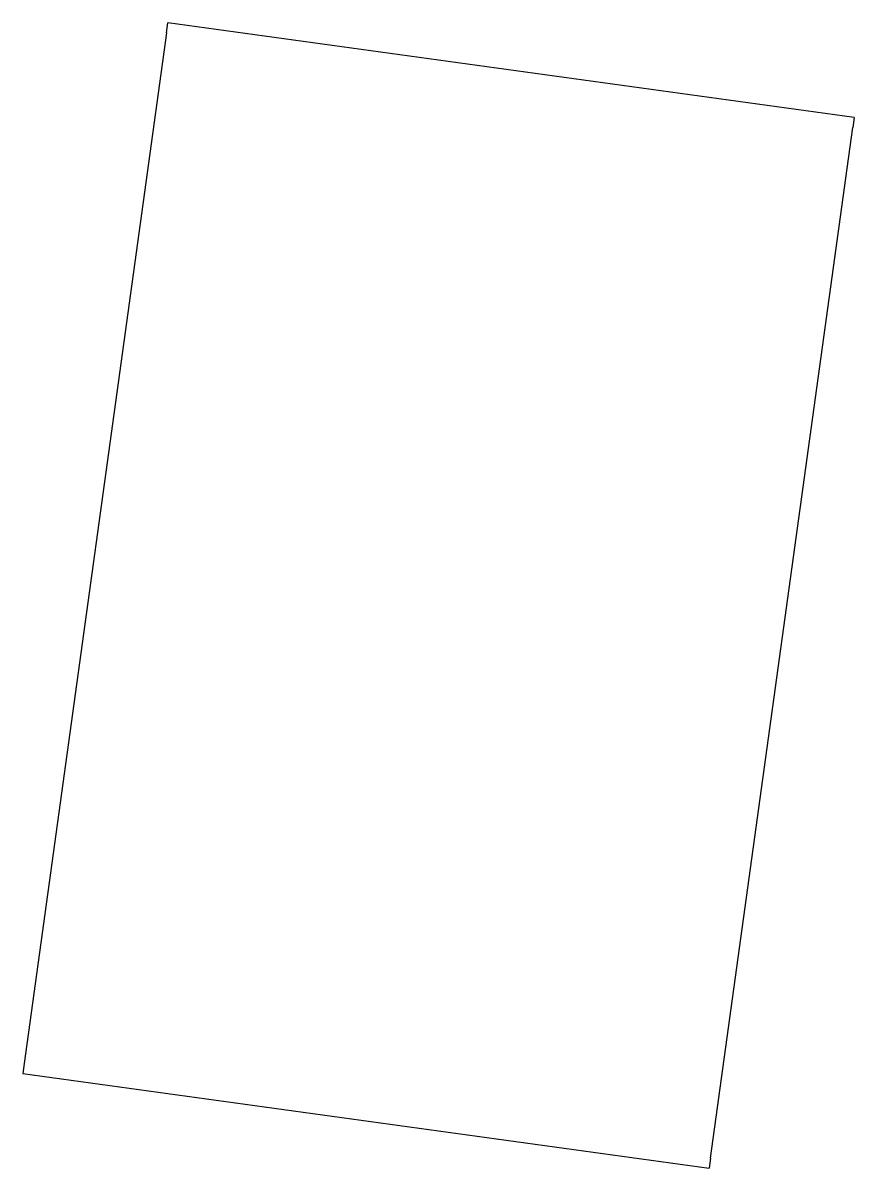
# Model space of a CAD drawing. Header units: millimetres. Extents: x 150976 to 163279, y -11413 to 12882.
# Drawn here: x 150976 to 152953, y -11413 to -8688 of the extents above.
import ezdxf

# ---------------------------------------------------------------- set-up
doc = ezdxf.new("R2010")
doc.units = ezdxf.units.MM
doc.header["$LTSCALE"] = 700
doc.layers.add('3', color=3, linetype='Continuous')

msp = doc.modelspace()

# ---------------------------------------------------------------- linework, layer by layer
at = {"layer": '3'}
for p, q in [((151317.3, -8711.3), (151320.6, -8687.5)), ((152953.2, -8912.5), (151320.6, -8687.5)), ((151317.3, -8711.3), (150979.4, -11164.1)), ((152611.9, -11389.1), (152949.9, -8936.2)), ((152953.2, -8912.5), (152949.9, -8936.2)), ((150979.4, -11164.1), (150976.1, -11187.9)), ((150976.1, -11187.9), (152608.7, -11412.8)), ((152611.9, -11389.1), (152608.7, -11412.8))]:
    msp.add_line(p, q, dxfattribs=at)

doc.saveas('drawing.dxf')
